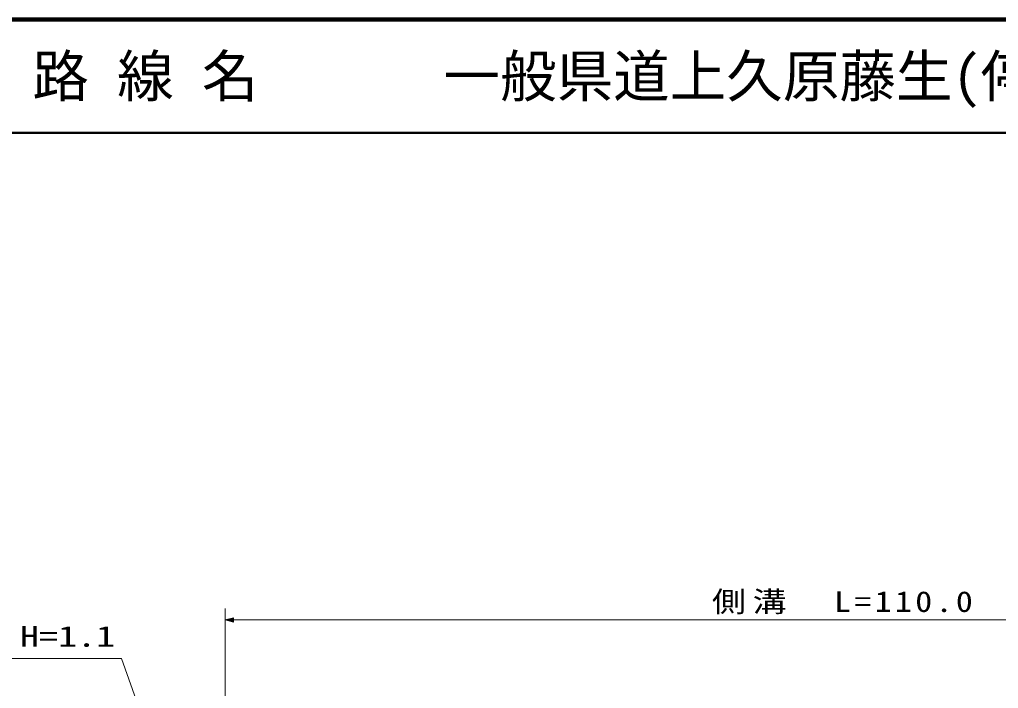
# Model space of a CAD drawing. Units: millimetres, scale not verified. Extents: x 40000 to 680000, y 20000 to 380000.
# Drawn here: x 179247 to 265802, y 320885 to 380000 of the extents above; entities that cross this region are included whole.
import ezdxf
from ezdxf.enums import TextEntityAlignment as Align

# ---------------------------------------------------------------- set-up
doc = ezdxf.new("R2010")
doc.units = ezdxf.units.MM
doc.header["$LTSCALE"] = 1000
for name, color, linetype, lineweight in [('M-BGD-HTXT', 7, 'Continuous', 13), ('M-TTL', 2, 'Continuous', 140), ('M-TTL-LINE', 7, 'Continuous', 50)]:
    doc.layers.add(name, color=color, linetype=linetype, lineweight=lineweight)
doc.layers.add('M-TTL-TXT', color=7, linetype='Continuous')
doc.styles.add('ＭＳ ゴシック', font='')
doc.styles.get('ＭＳ ゴシック').set_extended_font_data('MS Gothic')

# ---------------------------------------------------------------- blocks, each defined once
blk = doc.blocks.new('BUHIN3')
at = {"color": 7, "linetype": 'Continuous', "lineweight": 13}
for points in [[(0, 0), (758, -152), (740, 223)], [(154, 7), (696, 164), (709, -98)], [(228, 11), (669, 135), (679, -71)], [(305, 14), (643, 105), (650, -45)], [(380, 18), (616, 76), (620, -18)]]:
    blk.add_lwpolyline(points, close=True, dxfattribs=at)
for points in [[(77, 4), (723, 194), (738, -125), (79, 4)], [(590, 28), (457, 21), (589, 46), (591, 9), (457, 21)]]:
    blk.add_lwpolyline(points, dxfattribs=at)

msp = doc.modelspace()

# ---------------------------------------------------------------- linework, layer by layer
at = {"layer": 'M-BGD-HTXT'}
for p, q in [((197419, 314914), (197419, 327940)), ((197419, 326940), (306386, 326940)), ((188269, 323523), (159081, 323523)), ((195763, 302501), (188269, 323523))]:
    msp.add_line(p, q, dxfattribs=at)
at = {"layer": 'M-TTL'}
msp.add_line((680000, 380000), (40000, 380000), dxfattribs=at)
at = {"layer": 'M-TTL-LINE'}
msp.add_line((40000, 370000), (680000, 370000), dxfattribs=at)

# ---------------------------------------------------------------- block references
at = {"layer": 'M-BGD-HTXT', "rotation": 357.3093}
msp.add_blockref('BUHIN3', (197419, 326940), dxfattribs=at)

# ---------------------------------------------------------------- texts
at = {"layer": 'M-BGD-HTXT', "style": 'ＭＳ ゴシック', "width": 1.35}
msp.add_text('L=4.5 W=1.0 H=1.1', height=1833, dxfattribs=at).set_placement((159081, 324023), align=Align.BOTTOM_LEFT)
at = {"layer": 'M-BGD-HTXT', "insert": (240465, 327440), "char_height": 1833, "attachment_point": 7, "style": 'ＭＳ ゴシック'}
msp.add_mtext('\\T1.2;\\W1.2;側溝\u3000L=110.0', dxfattribs=at)
at = {"layer": 'M-TTL-TXT', "style": 'ＭＳ ゴシック'}
for s, p in [('路 線 名', (180380, 375000)), ('一般県道上久原藤生(停)線', (216734, 375000))]:
    msp.add_text(s, height=3666, dxfattribs=at).set_placement(p, align=Align.MIDDLE_LEFT)

doc.saveas('drawing.dxf')
